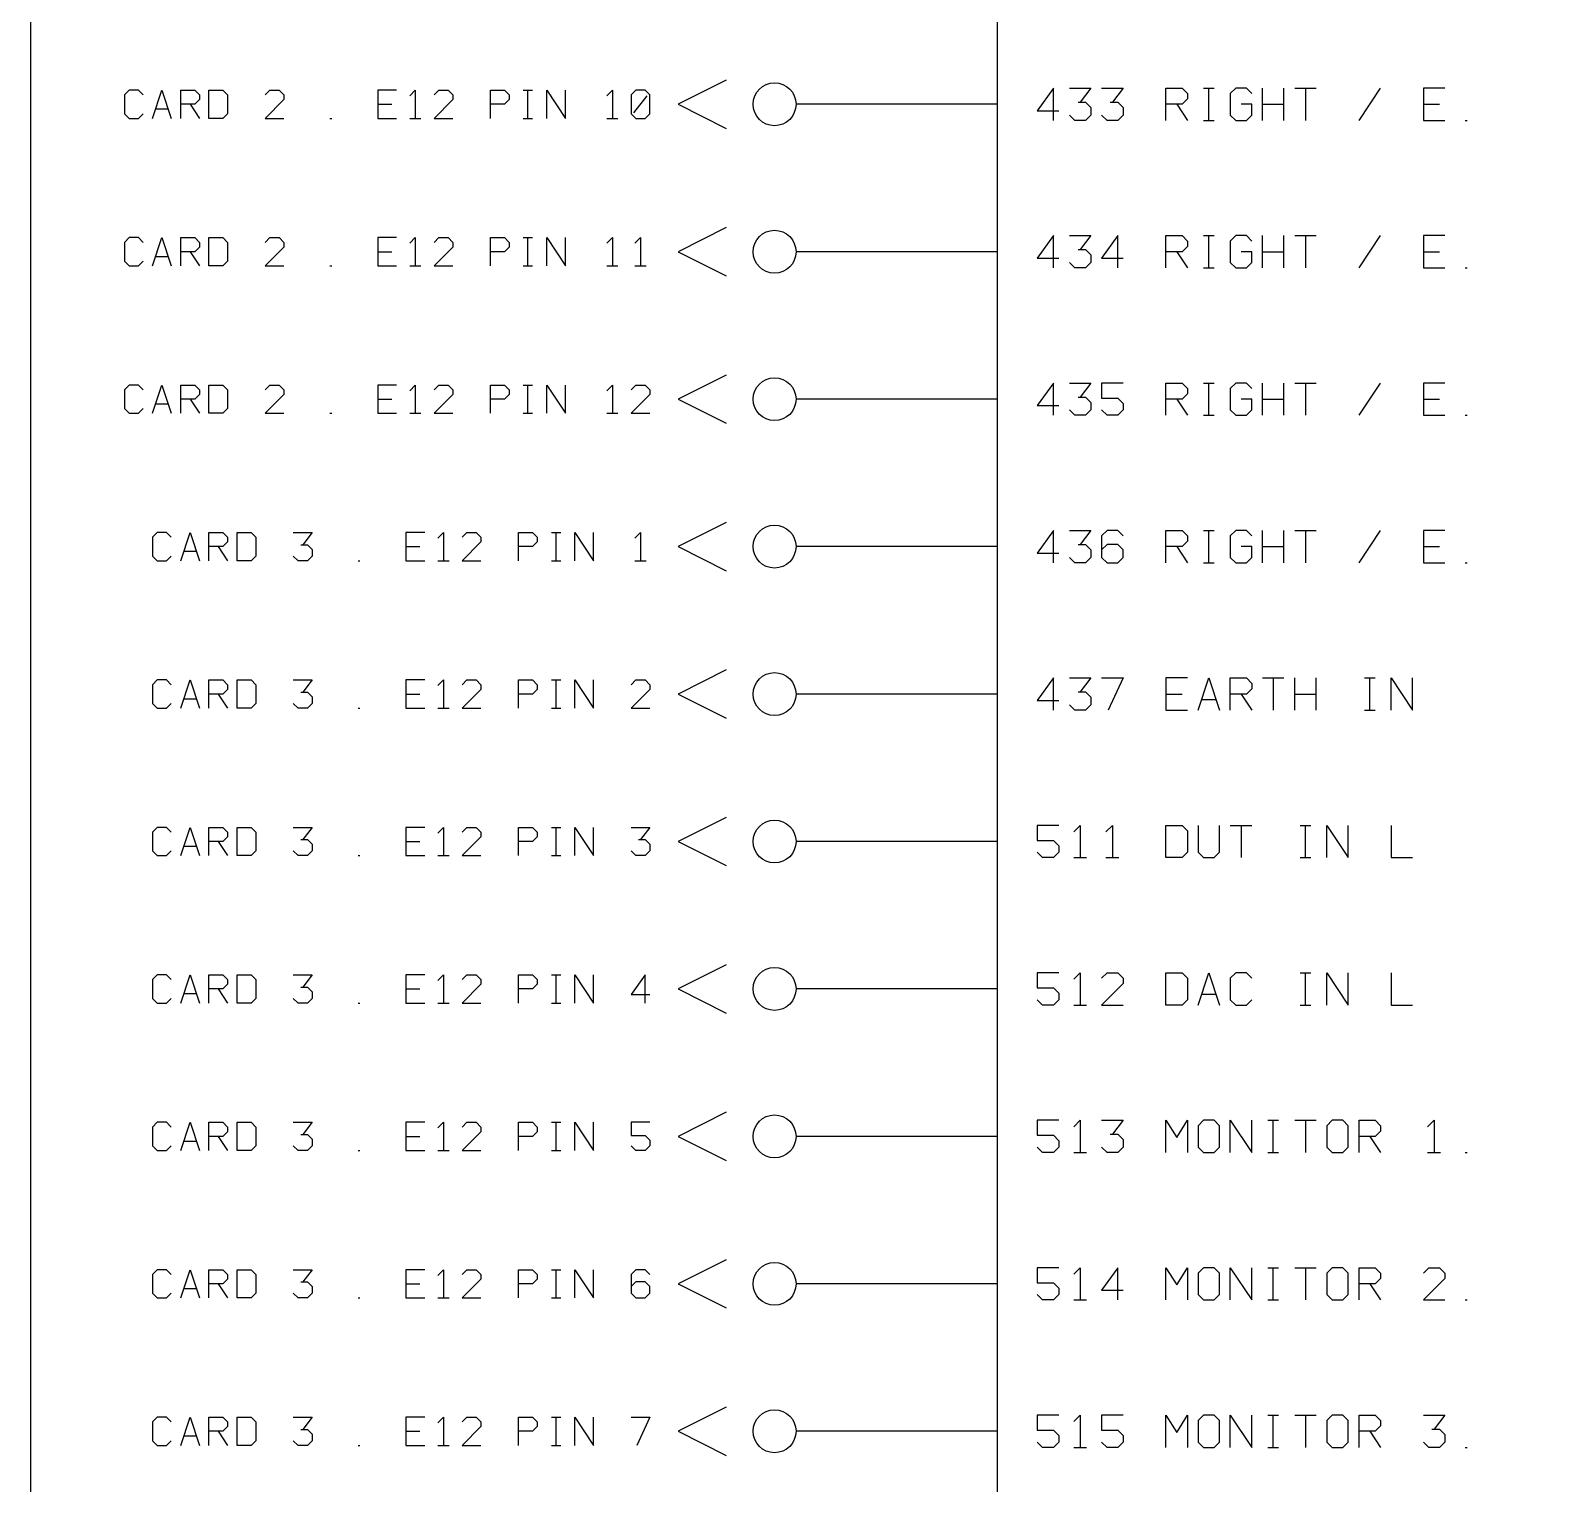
# Model space of a CAD drawing. Header units: millimetres. Extents: x 10 to 2534, y 10 to 1372.
# Drawn here: x 1551.9 to 1666, y 1056.2 to 1164.6 of the extents above; entities that cross this region are included whole.
import ezdxf

# ---------------------------------------------------------------- set-up
doc = ezdxf.new("R2010")
doc.units = ezdxf.units.MM
for name, color, linetype, lineweight in [('DEVICE', 7, 'CONTINUOUS', 25), ('GROUP', 6, 'CONTINUOUS', 25), ('LABEL', 8, 'CONTINUOUS', 25), ('POINT', 4, 'CONTINUOUS', 25), ('PORT_IN', 3, 'CONTINUOUS', 25), ('PORTAL', 2, 'CONTINUOUS', 25)]:
    doc.layers.add(name, color=color, linetype=linetype, lineweight=lineweight)

msp = doc.modelspace()

# ---------------------------------------------------------------- linework, layer by layer
at = {"layer": 'DEVICE'}
msp.add_lwpolyline([(1624, 586.6), (1936, 586.6), (1936, 1308.6), (1624, 1308.6)], close=True, dxfattribs=at)
at = {"layer": 'GROUP'}
msp.add_lwpolyline([(1551.9, 561.8), (2008.1, 561.8), (2008.1, 1327.2), (1551.9, 1327.2)], close=True, dxfattribs=at)
at = {"layer": 'LABEL'}
for points in [[(1628.2, 1157.9), (1628.2, 1160.3), (1627, 1158.62), (1628.6, 1158.62)], [(1629.4, 1160.3), (1631, 1160.3), (1630.2, 1159.26)], [(1631.8, 1160.3), (1633.4, 1160.3), (1632.6, 1159.26)], [(1636.6, 1157.9), (1636.6, 1160.3), (1637.8, 1160.3), (1638.2, 1159.9), (1638.2, 1159.5), (1637.8, 1159.1), (1636.6, 1159.1)], [(1639.4, 1160.3), (1640.2, 1160.3)], [(1639.8, 1157.9), (1639.8, 1160.3)], [(1643, 1159.9), (1642.6, 1160.3), (1641.8, 1160.3), (1641.4, 1159.9), (1641.4, 1158.3), (1641.8, 1157.9), (1642.6, 1157.9), (1643, 1158.3), (1643, 1159.1), (1642.2, 1159.1)], [(1643.8, 1157.9), (1643.8, 1160.3)], [(1645.4, 1157.9), (1645.4, 1160.3)], [(1646.2, 1160.3), (1647.8, 1160.3)], [(1647, 1160.3), (1647, 1157.9)], [(1651, 1157.9), (1652.6, 1160.3)], [(1657.4, 1160.3), (1655.8, 1160.3), (1655.8, 1157.9), (1657.4, 1157.9)], [(1630.04, 1159.26), (1630.6, 1159.26), (1631, 1158.86), (1631, 1158.3), (1630.6, 1157.9), (1629.8, 1157.9), (1629.4, 1158.3)], [(1632.44, 1159.26), (1633, 1159.26), (1633.4, 1158.86), (1633.4, 1158.3), (1633, 1157.9), (1632.2, 1157.9), (1631.8, 1158.3)], [(1637.4, 1159.1), (1638.2, 1157.9)], [(1643.8, 1159.1), (1645.4, 1159.1)], [(1655.8, 1159.1), (1657, 1159.1)], [(1639.4, 1157.9), (1640.2, 1157.9)], [(1658.92, 1157.9), (1659.08, 1157.9)], [(1628.2, 1146.9), (1628.2, 1149.3), (1627, 1147.62), (1628.6, 1147.62)], [(1629.4, 1149.3), (1631, 1149.3), (1630.2, 1148.26)], [(1633, 1146.9), (1633, 1149.3), (1631.8, 1147.62), (1633.4, 1147.62)], [(1636.6, 1146.9), (1636.6, 1149.3), (1637.8, 1149.3), (1638.2, 1148.9), (1638.2, 1148.5), (1637.8, 1148.1), (1636.6, 1148.1)], [(1639.4, 1149.3), (1640.2, 1149.3)], [(1639.8, 1146.9), (1639.8, 1149.3)], [(1643, 1148.9), (1642.6, 1149.3), (1641.8, 1149.3), (1641.4, 1148.9), (1641.4, 1147.3), (1641.8, 1146.9), (1642.6, 1146.9), (1643, 1147.3), (1643, 1148.1), (1642.2, 1148.1)], [(1643.8, 1146.9), (1643.8, 1149.3)], [(1645.4, 1146.9), (1645.4, 1149.3)], [(1646.2, 1149.3), (1647.8, 1149.3)], [(1647, 1149.3), (1647, 1146.9)], [(1651, 1146.9), (1652.6, 1149.3)], [(1657.4, 1149.3), (1655.8, 1149.3), (1655.8, 1146.9), (1657.4, 1146.9)], [(1630.04, 1148.26), (1630.6, 1148.26), (1631, 1147.86), (1631, 1147.3), (1630.6, 1146.9), (1629.8, 1146.9), (1629.4, 1147.3)], [(1637.4, 1148.1), (1638.2, 1146.9)], [(1643.8, 1148.1), (1645.4, 1148.1)], [(1655.8, 1148.1), (1657, 1148.1)], [(1639.4, 1146.9), (1640.2, 1146.9)], [(1658.92, 1146.9), (1659.08, 1146.9)], [(1628.2, 1135.9), (1628.2, 1138.3), (1627, 1136.62), (1628.6, 1136.62)], [(1629.4, 1138.3), (1631, 1138.3), (1630.2, 1137.26)], [(1633.4, 1138.3), (1631.8, 1138.3), (1631.8, 1137.18), (1633, 1137.18), (1633.4, 1136.78), (1633.4, 1136.3), (1633, 1135.9), (1632.2, 1135.9), (1631.8, 1136.3)], [(1636.6, 1135.9), (1636.6, 1138.3), (1637.8, 1138.3), (1638.2, 1137.9), (1638.2, 1137.5), (1637.8, 1137.1), (1636.6, 1137.1)], [(1639.4, 1138.3), (1640.2, 1138.3)], [(1639.8, 1135.9), (1639.8, 1138.3)], [(1643, 1137.9), (1642.6, 1138.3), (1641.8, 1138.3), (1641.4, 1137.9), (1641.4, 1136.3), (1641.8, 1135.9), (1642.6, 1135.9), (1643, 1136.3), (1643, 1137.1), (1642.2, 1137.1)], [(1643.8, 1135.9), (1643.8, 1138.3)], [(1645.4, 1135.9), (1645.4, 1138.3)], [(1646.2, 1138.3), (1647.8, 1138.3)], [(1647, 1138.3), (1647, 1135.9)], [(1651, 1135.9), (1652.6, 1138.3)], [(1657.4, 1138.3), (1655.8, 1138.3), (1655.8, 1135.9), (1657.4, 1135.9)], [(1630.04, 1137.26), (1630.6, 1137.26), (1631, 1136.86), (1631, 1136.3), (1630.6, 1135.9), (1629.8, 1135.9), (1629.4, 1136.3)], [(1637.4, 1137.1), (1638.2, 1135.9)], [(1643.8, 1137.1), (1645.4, 1137.1)], [(1655.8, 1137.1), (1657, 1137.1)], [(1639.4, 1135.9), (1640.2, 1135.9)], [(1658.92, 1135.9), (1659.08, 1135.9)], [(1628.2, 1124.9), (1628.2, 1127.3), (1627, 1125.62), (1628.6, 1125.62)], [(1629.4, 1127.3), (1631, 1127.3), (1630.2, 1126.26)], [(1633.4, 1126.9), (1633, 1127.3), (1632.2, 1127.3), (1631.8, 1126.9), (1631.8, 1125.3), (1632.2, 1124.9), (1633, 1124.9), (1633.4, 1125.3), (1633.4, 1125.86), (1633, 1126.26), (1632.2, 1126.26), (1631.8, 1125.86)], [(1636.6, 1124.9), (1636.6, 1127.3), (1637.8, 1127.3), (1638.2, 1126.9), (1638.2, 1126.5), (1637.8, 1126.1), (1636.6, 1126.1)], [(1639.4, 1127.3), (1640.2, 1127.3)], [(1639.8, 1124.9), (1639.8, 1127.3)], [(1643, 1126.9), (1642.6, 1127.3), (1641.8, 1127.3), (1641.4, 1126.9), (1641.4, 1125.3), (1641.8, 1124.9), (1642.6, 1124.9), (1643, 1125.3), (1643, 1126.1), (1642.2, 1126.1)], [(1643.8, 1124.9), (1643.8, 1127.3)], [(1645.4, 1124.9), (1645.4, 1127.3)], [(1646.2, 1127.3), (1647.8, 1127.3)], [(1647, 1127.3), (1647, 1124.9)], [(1651, 1124.9), (1652.6, 1127.3)], [(1657.4, 1127.3), (1655.8, 1127.3), (1655.8, 1124.9), (1657.4, 1124.9)], [(1630.04, 1126.26), (1630.6, 1126.26), (1631, 1125.86), (1631, 1125.3), (1630.6, 1124.9), (1629.8, 1124.9), (1629.4, 1125.3)], [(1637.4, 1126.1), (1638.2, 1124.9)], [(1643.8, 1126.1), (1645.4, 1126.1)], [(1655.8, 1126.1), (1657, 1126.1)], [(1639.4, 1124.9), (1640.2, 1124.9)], [(1658.92, 1124.9), (1659.08, 1124.9)], [(1628.2, 1113.9), (1628.2, 1116.3), (1627, 1114.62), (1628.6, 1114.62)], [(1629.4, 1116.3), (1631, 1116.3), (1630.2, 1115.26)], [(1631.8, 1116.3), (1633.4, 1116.3), (1632.28, 1113.9)], [(1638.2, 1116.3), (1636.6, 1116.3), (1636.6, 1113.9), (1638.2, 1113.9)], [(1639, 1113.9), (1639.8, 1116.3), (1640.6, 1113.9)], [(1641.4, 1113.9), (1641.4, 1116.3), (1642.6, 1116.3), (1643, 1115.9), (1643, 1115.5), (1642.6, 1115.1), (1641.4, 1115.1)], [(1643.8, 1116.3), (1645.4, 1116.3)], [(1644.6, 1116.3), (1644.6, 1113.9)], [(1646.2, 1113.9), (1646.2, 1116.3)], [(1647.8, 1113.9), (1647.8, 1116.3)], [(1651.4, 1116.3), (1652.2, 1116.3)], [(1651.8, 1113.9), (1651.8, 1116.3)], [(1653.4, 1113.9), (1653.4, 1116.3), (1655, 1113.9), (1655, 1116.3)], [(1630.04, 1115.26), (1630.6, 1115.26), (1631, 1114.86), (1631, 1114.3), (1630.6, 1113.9), (1629.8, 1113.9), (1629.4, 1114.3)], [(1636.6, 1115.1), (1637.8, 1115.1)], [(1639.28, 1114.7), (1640.32, 1114.7)], [(1642.2, 1115.1), (1643, 1113.9)], [(1646.2, 1115.1), (1647.8, 1115.1)], [(1651.4, 1113.9), (1652.2, 1113.9)], [(1628.6, 1105.3), (1627, 1105.3), (1627, 1104.18), (1628.2, 1104.18), (1628.6, 1103.78), (1628.6, 1103.3), (1628.2, 1102.9), (1627.4, 1102.9), (1627, 1103.3)], [(1629.72, 1104.82), (1630.2, 1105.3), (1630.2, 1102.9)], [(1632.12, 1104.82), (1632.6, 1105.3), (1632.6, 1102.9)], [(1636.6, 1102.9), (1636.6, 1105.3), (1637.8, 1105.3), (1638.2, 1104.9), (1638.2, 1103.3), (1637.8, 1102.9), (1636.6, 1102.9)], [(1639, 1105.3), (1639, 1103.3), (1639.4, 1102.9), (1640.2, 1102.9), (1640.6, 1103.3), (1640.6, 1105.3)], [(1641.4, 1105.3), (1643, 1105.3)], [(1642.2, 1105.3), (1642.2, 1102.9)], [(1646.6, 1105.3), (1647.4, 1105.3)], [(1647, 1102.9), (1647, 1105.3)], [(1648.6, 1102.9), (1648.6, 1105.3), (1650.2, 1102.9), (1650.2, 1105.3)], [(1653.4, 1105.3), (1653.4, 1102.9), (1655, 1102.9)], [(1629.72, 1102.9), (1630.68, 1102.9)], [(1632.12, 1102.9), (1633.08, 1102.9)], [(1646.6, 1102.9), (1647.4, 1102.9)], [(1628.6, 1094.3), (1627, 1094.3), (1627, 1093.18), (1628.2, 1093.18), (1628.6, 1092.78), (1628.6, 1092.3), (1628.2, 1091.9), (1627.4, 1091.9), (1627, 1092.3)], [(1629.72, 1093.82), (1630.2, 1094.3), (1630.2, 1091.9)], [(1631.8, 1093.9), (1632.2, 1094.3), (1633, 1094.3), (1633.4, 1093.9), (1633.4, 1093.5), (1631.8, 1091.9), (1633.4, 1091.9)], [(1636.6, 1091.9), (1636.6, 1094.3), (1637.8, 1094.3), (1638.2, 1093.9), (1638.2, 1092.3), (1637.8, 1091.9), (1636.6, 1091.9)], [(1639, 1091.9), (1639.8, 1094.3), (1640.6, 1091.9)], [(1643, 1093.9), (1642.6, 1094.3), (1641.8, 1094.3), (1641.4, 1093.9), (1641.4, 1092.3), (1641.8, 1091.9), (1642.6, 1091.9), (1643, 1092.3)], [(1646.6, 1094.3), (1647.4, 1094.3)], [(1647, 1091.9), (1647, 1094.3)], [(1648.6, 1091.9), (1648.6, 1094.3), (1650.2, 1091.9), (1650.2, 1094.3)], [(1653.4, 1094.3), (1653.4, 1091.9), (1655, 1091.9)], [(1639.28, 1092.7), (1640.32, 1092.7)], [(1629.72, 1091.9), (1630.68, 1091.9)], [(1646.6, 1091.9), (1647.4, 1091.9)], [(1628.6, 1083.3), (1627, 1083.3), (1627, 1082.18), (1628.2, 1082.18), (1628.6, 1081.78), (1628.6, 1081.3), (1628.2, 1080.9), (1627.4, 1080.9), (1627, 1081.3)], [(1629.72, 1082.82), (1630.2, 1083.3), (1630.2, 1080.9)], [(1631.8, 1083.3), (1633.4, 1083.3), (1632.6, 1082.26)], [(1636.6, 1080.9), (1636.6, 1083.3), (1637.4, 1082.02), (1638.2, 1083.3), (1638.2, 1080.9)], [(1639.4, 1080.9), (1640.2, 1080.9), (1640.6, 1081.3), (1640.6, 1082.9), (1640.2, 1083.3), (1639.4, 1083.3), (1639, 1082.9), (1639, 1081.3), (1639.4, 1080.9)], [(1641.4, 1080.9), (1641.4, 1083.3), (1643, 1080.9), (1643, 1083.3)], [(1644.2, 1083.3), (1645, 1083.3)], [(1644.6, 1080.9), (1644.6, 1083.3)], [(1646.2, 1083.3), (1647.8, 1083.3)], [(1647, 1083.3), (1647, 1080.9)], [(1649, 1080.9), (1649.8, 1080.9), (1650.2, 1081.3), (1650.2, 1082.9), (1649.8, 1083.3), (1649, 1083.3), (1648.6, 1082.9), (1648.6, 1081.3), (1649, 1080.9)], [(1651, 1080.9), (1651, 1083.3), (1652.2, 1083.3), (1652.6, 1082.9), (1652.6, 1082.5), (1652.2, 1082.1), (1651, 1082.1)], [(1656.12, 1082.82), (1656.6, 1083.3), (1656.6, 1080.9)], [(1632.44, 1082.26), (1633, 1082.26), (1633.4, 1081.86), (1633.4, 1081.3), (1633, 1080.9), (1632.2, 1080.9), (1631.8, 1081.3)], [(1651.8, 1082.1), (1652.6, 1080.9)], [(1629.72, 1080.9), (1630.68, 1080.9)], [(1644.2, 1080.9), (1645, 1080.9)], [(1656.12, 1080.9), (1657.08, 1080.9)], [(1658.92, 1080.9), (1659.08, 1080.9)], [(1628.6, 1072.3), (1627, 1072.3), (1627, 1071.18), (1628.2, 1071.18), (1628.6, 1070.78), (1628.6, 1070.3), (1628.2, 1069.9), (1627.4, 1069.9), (1627, 1070.3)], [(1629.72, 1071.82), (1630.2, 1072.3), (1630.2, 1069.9)], [(1633, 1069.9), (1633, 1072.3), (1631.8, 1070.62), (1633.4, 1070.62)], [(1636.6, 1069.9), (1636.6, 1072.3), (1637.4, 1071.02), (1638.2, 1072.3), (1638.2, 1069.9)], [(1639.4, 1069.9), (1640.2, 1069.9), (1640.6, 1070.3), (1640.6, 1071.9), (1640.2, 1072.3), (1639.4, 1072.3), (1639, 1071.9), (1639, 1070.3), (1639.4, 1069.9)], [(1641.4, 1069.9), (1641.4, 1072.3), (1643, 1069.9), (1643, 1072.3)], [(1644.2, 1072.3), (1645, 1072.3)], [(1644.6, 1069.9), (1644.6, 1072.3)], [(1646.2, 1072.3), (1647.8, 1072.3)], [(1647, 1072.3), (1647, 1069.9)], [(1649, 1069.9), (1649.8, 1069.9), (1650.2, 1070.3), (1650.2, 1071.9), (1649.8, 1072.3), (1649, 1072.3), (1648.6, 1071.9), (1648.6, 1070.3), (1649, 1069.9)], [(1651, 1069.9), (1651, 1072.3), (1652.2, 1072.3), (1652.6, 1071.9), (1652.6, 1071.5), (1652.2, 1071.1), (1651, 1071.1)], [(1655.8, 1071.9), (1656.2, 1072.3), (1657, 1072.3), (1657.4, 1071.9), (1657.4, 1071.5), (1655.8, 1069.9), (1657.4, 1069.9)], [(1651.8, 1071.1), (1652.6, 1069.9)], [(1629.72, 1069.9), (1630.68, 1069.9)], [(1644.2, 1069.9), (1645, 1069.9)], [(1658.92, 1069.9), (1659.08, 1069.9)], [(1628.6, 1061.3), (1627, 1061.3), (1627, 1060.18), (1628.2, 1060.18), (1628.6, 1059.78), (1628.6, 1059.3), (1628.2, 1058.9), (1627.4, 1058.9), (1627, 1059.3)], [(1629.72, 1060.82), (1630.2, 1061.3), (1630.2, 1058.9)], [(1633.4, 1061.3), (1631.8, 1061.3), (1631.8, 1060.18), (1633, 1060.18), (1633.4, 1059.78), (1633.4, 1059.3), (1633, 1058.9), (1632.2, 1058.9), (1631.8, 1059.3)], [(1636.6, 1058.9), (1636.6, 1061.3), (1637.4, 1060.02), (1638.2, 1061.3), (1638.2, 1058.9)], [(1639.4, 1058.9), (1640.2, 1058.9), (1640.6, 1059.3), (1640.6, 1060.9), (1640.2, 1061.3), (1639.4, 1061.3), (1639, 1060.9), (1639, 1059.3), (1639.4, 1058.9)], [(1641.4, 1058.9), (1641.4, 1061.3), (1643, 1058.9), (1643, 1061.3)], [(1644.2, 1061.3), (1645, 1061.3)], [(1644.6, 1058.9), (1644.6, 1061.3)], [(1646.2, 1061.3), (1647.8, 1061.3)], [(1647, 1061.3), (1647, 1058.9)], [(1649, 1058.9), (1649.8, 1058.9), (1650.2, 1059.3), (1650.2, 1060.9), (1649.8, 1061.3), (1649, 1061.3), (1648.6, 1060.9), (1648.6, 1059.3), (1649, 1058.9)], [(1651, 1058.9), (1651, 1061.3), (1652.2, 1061.3), (1652.6, 1060.9), (1652.6, 1060.5), (1652.2, 1060.1), (1651, 1060.1)], [(1655.8, 1061.3), (1657.4, 1061.3), (1656.6, 1060.26)], [(1651.8, 1060.1), (1652.6, 1058.9)], [(1656.44, 1060.26), (1657, 1060.26), (1657.4, 1059.86), (1657.4, 1059.3), (1657, 1058.9), (1656.2, 1058.9), (1655.8, 1059.3)], [(1629.72, 1058.9), (1630.68, 1058.9)], [(1644.2, 1058.9), (1645, 1058.9)], [(1658.92, 1058.9), (1659.08, 1058.9)]]:
    msp.add_lwpolyline(points, dxfattribs=at)
at = {"layer": 'POINT'}
for centre in [(1607.4, 1159.1), (1607.4, 1148.1), (1607.4, 1137.1), (1607.4, 1126.1), (1607.4, 1115.1), (1607.4, 1104.1), (1607.4, 1093.1), (1607.4, 1082.1), (1607.4, 1071.1), (1607.4, 1060.1)]:
    msp.add_circle(centre, 1.6, dxfattribs=at)
at = {"layer": 'PORT_IN'}
for p, q in [((1624, 1159.1), (1609, 1159.1)), ((1624, 1148.1), (1609, 1148.1)), ((1624, 1137.1), (1609, 1137.1)), ((1624, 1126.1), (1609, 1126.1)), ((1624, 1115.1), (1609, 1115.1)), ((1624, 1104.1), (1609, 1104.1)), ((1624, 1093.1), (1609, 1093.1)), ((1624, 1082.1), (1609, 1082.1)), ((1624, 1071.1), (1609, 1071.1)), ((1624, 1060.1), (1609, 1060.1))]:
    msp.add_line(p, q, dxfattribs=at)
at = {"layer": 'PORTAL'}
for points in [[(1560.3, 1159.8), (1559.95, 1160.15), (1559.25, 1160.15), (1558.9, 1159.8), (1558.9, 1158.4), (1559.25, 1158.05), (1559.95, 1158.05), (1560.3, 1158.4)], [(1561, 1158.05), (1561.7, 1160.15), (1562.4, 1158.05)], [(1563.1, 1158.05), (1563.1, 1160.15), (1564.15, 1160.15), (1564.5, 1159.8), (1564.5, 1159.45), (1564.15, 1159.1), (1563.1, 1159.1)], [(1565.2, 1158.05), (1565.2, 1160.15), (1566.25, 1160.15), (1566.6, 1159.8), (1566.6, 1158.4), (1566.25, 1158.05), (1565.2, 1158.05)], [(1569.4, 1159.8), (1569.75, 1160.15), (1570.45, 1160.15), (1570.8, 1159.8), (1570.8, 1159.45), (1569.4, 1158.05), (1570.8, 1158.05)], [(1579.2, 1160.15), (1577.8, 1160.15), (1577.8, 1158.05), (1579.2, 1158.05)], [(1580.18, 1159.73), (1580.6, 1160.15), (1580.6, 1158.05)], [(1582, 1159.8), (1582.35, 1160.15), (1583.05, 1160.15), (1583.4, 1159.8), (1583.4, 1159.45), (1582, 1158.05), (1583.4, 1158.05)], [(1586.2, 1158.05), (1586.2, 1160.15), (1587.25, 1160.15), (1587.6, 1159.8), (1587.6, 1159.45), (1587.25, 1159.1), (1586.2, 1159.1)], [(1588.65, 1160.15), (1589.35, 1160.15)], [(1589, 1158.05), (1589, 1160.15)], [(1590.4, 1158.05), (1590.4, 1160.15), (1591.8, 1158.05), (1591.8, 1160.15)], [(1594.88, 1159.73), (1595.3, 1160.15), (1595.3, 1158.05)], [(1597.05, 1158.05), (1597.75, 1158.05), (1598.1, 1158.4), (1598.1, 1159.8), (1597.75, 1160.15), (1597.05, 1160.15), (1596.7, 1159.8), (1596.7, 1158.4), (1597.05, 1158.05)], [(1603.8, 1160.9), (1600.2, 1159.1), (1603.8, 1157.3)], [(1561.245, 1158.75), (1562.155, 1158.75)], [(1563.8, 1159.1), (1564.5, 1158.05)], [(1577.8, 1159.1), (1578.85, 1159.1)], [(1596.91, 1158.47), (1597.89, 1159.73)], [(1574.23, 1158.05), (1574.37, 1158.05)], [(1580.18, 1158.05), (1581.02, 1158.05)], [(1588.65, 1158.05), (1589.35, 1158.05)], [(1594.88, 1158.05), (1595.72, 1158.05)], [(1603.8, 1149.9), (1600.2, 1148.1), (1603.8, 1146.3)], [(1560.3, 1148.8), (1559.95, 1149.15), (1559.25, 1149.15), (1558.9, 1148.8), (1558.9, 1147.4), (1559.25, 1147.05), (1559.95, 1147.05), (1560.3, 1147.4)], [(1561, 1147.05), (1561.7, 1149.15), (1562.4, 1147.05)], [(1563.1, 1147.05), (1563.1, 1149.15), (1564.15, 1149.15), (1564.5, 1148.8), (1564.5, 1148.45), (1564.15, 1148.1), (1563.1, 1148.1)], [(1565.2, 1147.05), (1565.2, 1149.15), (1566.25, 1149.15), (1566.6, 1148.8), (1566.6, 1147.4), (1566.25, 1147.05), (1565.2, 1147.05)], [(1569.4, 1148.8), (1569.75, 1149.15), (1570.45, 1149.15), (1570.8, 1148.8), (1570.8, 1148.45), (1569.4, 1147.05), (1570.8, 1147.05)], [(1579.2, 1149.15), (1577.8, 1149.15), (1577.8, 1147.05), (1579.2, 1147.05)], [(1580.18, 1148.73), (1580.6, 1149.15), (1580.6, 1147.05)], [(1582, 1148.8), (1582.35, 1149.15), (1583.05, 1149.15), (1583.4, 1148.8), (1583.4, 1148.45), (1582, 1147.05), (1583.4, 1147.05)], [(1586.2, 1147.05), (1586.2, 1149.15), (1587.25, 1149.15), (1587.6, 1148.8), (1587.6, 1148.45), (1587.25, 1148.1), (1586.2, 1148.1)], [(1588.65, 1149.15), (1589.35, 1149.15)], [(1589, 1147.05), (1589, 1149.15)], [(1590.4, 1147.05), (1590.4, 1149.15), (1591.8, 1147.05), (1591.8, 1149.15)], [(1594.88, 1148.73), (1595.3, 1149.15), (1595.3, 1147.05)], [(1596.98, 1148.73), (1597.4, 1149.15), (1597.4, 1147.05)], [(1561.245, 1147.75), (1562.155, 1147.75)], [(1563.8, 1148.1), (1564.5, 1147.05)], [(1577.8, 1148.1), (1578.85, 1148.1)], [(1574.23, 1147.05), (1574.37, 1147.05)], [(1580.18, 1147.05), (1581.02, 1147.05)], [(1588.65, 1147.05), (1589.35, 1147.05)], [(1594.88, 1147.05), (1595.72, 1147.05)], [(1596.98, 1147.05), (1597.82, 1147.05)], [(1603.8, 1138.9), (1600.2, 1137.1), (1603.8, 1135.3)], [(1560.3, 1137.8), (1559.95, 1138.15), (1559.25, 1138.15), (1558.9, 1137.8), (1558.9, 1136.4), (1559.25, 1136.05), (1559.95, 1136.05), (1560.3, 1136.4)], [(1561, 1136.05), (1561.7, 1138.15), (1562.4, 1136.05)], [(1563.1, 1136.05), (1563.1, 1138.15), (1564.15, 1138.15), (1564.5, 1137.8), (1564.5, 1137.45), (1564.15, 1137.1), (1563.1, 1137.1)], [(1563.8, 1137.1), (1564.5, 1136.05)], [(1565.2, 1136.05), (1565.2, 1138.15), (1566.25, 1138.15), (1566.6, 1137.8), (1566.6, 1136.4), (1566.25, 1136.05), (1565.2, 1136.05)], [(1569.4, 1137.8), (1569.75, 1138.15), (1570.45, 1138.15), (1570.8, 1137.8), (1570.8, 1137.45), (1569.4, 1136.05), (1570.8, 1136.05)], [(1579.2, 1138.15), (1577.8, 1138.15), (1577.8, 1136.05), (1579.2, 1136.05)], [(1577.8, 1137.1), (1578.85, 1137.1)], [(1580.18, 1137.73), (1580.6, 1138.15), (1580.6, 1136.05)], [(1582, 1137.8), (1582.35, 1138.15), (1583.05, 1138.15), (1583.4, 1137.8), (1583.4, 1137.45), (1582, 1136.05), (1583.4, 1136.05)], [(1586.2, 1136.05), (1586.2, 1138.15), (1587.25, 1138.15), (1587.6, 1137.8), (1587.6, 1137.45), (1587.25, 1137.1), (1586.2, 1137.1)], [(1588.65, 1138.15), (1589.35, 1138.15)], [(1589, 1136.05), (1589, 1138.15)], [(1590.4, 1136.05), (1590.4, 1138.15), (1591.8, 1136.05), (1591.8, 1138.15)], [(1594.88, 1137.73), (1595.3, 1138.15), (1595.3, 1136.05)], [(1596.7, 1137.8), (1597.05, 1138.15), (1597.75, 1138.15), (1598.1, 1137.8), (1598.1, 1137.45), (1596.7, 1136.05), (1598.1, 1136.05)], [(1561.245, 1136.75), (1562.155, 1136.75)], [(1574.23, 1136.05), (1574.37, 1136.05)], [(1580.18, 1136.05), (1581.02, 1136.05)], [(1588.65, 1136.05), (1589.35, 1136.05)], [(1594.88, 1136.05), (1595.72, 1136.05)], [(1562.4, 1126.8), (1562.05, 1127.15), (1561.35, 1127.15), (1561, 1126.8), (1561, 1125.4), (1561.35, 1125.05), (1562.05, 1125.05), (1562.4, 1125.4)], [(1563.1, 1125.05), (1563.8, 1127.15), (1564.5, 1125.05)], [(1565.2, 1125.05), (1565.2, 1127.15), (1566.25, 1127.15), (1566.6, 1126.8), (1566.6, 1126.45), (1566.25, 1126.1), (1565.2, 1126.1)], [(1567.3, 1125.05), (1567.3, 1127.15), (1568.35, 1127.15), (1568.7, 1126.8), (1568.7, 1125.4), (1568.35, 1125.05), (1567.3, 1125.05)], [(1571.5, 1127.15), (1572.9, 1127.15), (1572.2, 1126.24)], [(1581.3, 1127.15), (1579.9, 1127.15), (1579.9, 1125.05), (1581.3, 1125.05)], [(1582.28, 1126.73), (1582.7, 1127.15), (1582.7, 1125.05)], [(1584.1, 1126.8), (1584.45, 1127.15), (1585.15, 1127.15), (1585.5, 1126.8), (1585.5, 1126.45), (1584.1, 1125.05), (1585.5, 1125.05)], [(1588.3, 1125.05), (1588.3, 1127.15), (1589.35, 1127.15), (1589.7, 1126.8), (1589.7, 1126.45), (1589.35, 1126.1), (1588.3, 1126.1)], [(1590.75, 1127.15), (1591.45, 1127.15)], [(1591.1, 1125.05), (1591.1, 1127.15)], [(1592.5, 1125.05), (1592.5, 1127.15), (1593.9, 1125.05), (1593.9, 1127.15)], [(1596.98, 1126.73), (1597.4, 1127.15), (1597.4, 1125.05)], [(1603.8, 1127.9), (1600.2, 1126.1), (1603.8, 1124.3)], [(1563.345, 1125.75), (1564.255, 1125.75)], [(1565.9, 1126.1), (1566.6, 1125.05)], [(1572.06, 1126.24), (1572.55, 1126.24), (1572.9, 1125.89), (1572.9, 1125.4), (1572.55, 1125.05), (1571.85, 1125.05), (1571.5, 1125.4)], [(1579.9, 1126.1), (1580.95, 1126.1)], [(1576.33, 1125.05), (1576.47, 1125.05)], [(1582.28, 1125.05), (1583.12, 1125.05)], [(1590.75, 1125.05), (1591.45, 1125.05)], [(1596.98, 1125.05), (1597.82, 1125.05)], [(1603.8, 1116.9), (1600.2, 1115.1), (1603.8, 1113.3)], [(1562.4, 1115.8), (1562.05, 1116.15), (1561.35, 1116.15), (1561, 1115.8), (1561, 1114.4), (1561.35, 1114.05), (1562.05, 1114.05), (1562.4, 1114.4)], [(1563.1, 1114.05), (1563.8, 1116.15), (1564.5, 1114.05)], [(1565.2, 1114.05), (1565.2, 1116.15), (1566.25, 1116.15), (1566.6, 1115.8), (1566.6, 1115.45), (1566.25, 1115.1), (1565.2, 1115.1)], [(1567.3, 1114.05), (1567.3, 1116.15), (1568.35, 1116.15), (1568.7, 1115.8), (1568.7, 1114.4), (1568.35, 1114.05), (1567.3, 1114.05)], [(1571.5, 1116.15), (1572.9, 1116.15), (1572.2, 1115.24)], [(1581.3, 1116.15), (1579.9, 1116.15), (1579.9, 1114.05), (1581.3, 1114.05)], [(1582.28, 1115.73), (1582.7, 1116.15), (1582.7, 1114.05)], [(1584.1, 1115.8), (1584.45, 1116.15), (1585.15, 1116.15), (1585.5, 1115.8), (1585.5, 1115.45), (1584.1, 1114.05), (1585.5, 1114.05)], [(1588.3, 1114.05), (1588.3, 1116.15), (1589.35, 1116.15), (1589.7, 1115.8), (1589.7, 1115.45), (1589.35, 1115.1), (1588.3, 1115.1)], [(1590.75, 1116.15), (1591.45, 1116.15)], [(1591.1, 1114.05), (1591.1, 1116.15)], [(1592.5, 1114.05), (1592.5, 1116.15), (1593.9, 1114.05), (1593.9, 1116.15)], [(1596.7, 1115.8), (1597.05, 1116.15), (1597.75, 1116.15), (1598.1, 1115.8), (1598.1, 1115.45), (1596.7, 1114.05), (1598.1, 1114.05)], [(1563.345, 1114.75), (1564.255, 1114.75)], [(1565.9, 1115.1), (1566.6, 1114.05)], [(1572.06, 1115.24), (1572.55, 1115.24), (1572.9, 1114.89), (1572.9, 1114.4), (1572.55, 1114.05), (1571.85, 1114.05), (1571.5, 1114.4)], [(1579.9, 1115.1), (1580.95, 1115.1)], [(1576.33, 1114.05), (1576.47, 1114.05)], [(1582.28, 1114.05), (1583.12, 1114.05)], [(1590.75, 1114.05), (1591.45, 1114.05)], [(1562.4, 1104.8), (1562.05, 1105.15), (1561.35, 1105.15), (1561, 1104.8), (1561, 1103.4), (1561.35, 1103.05), (1562.05, 1103.05), (1562.4, 1103.4)], [(1563.1, 1103.05), (1563.8, 1105.15), (1564.5, 1103.05)], [(1565.2, 1103.05), (1565.2, 1105.15), (1566.25, 1105.15), (1566.6, 1104.8), (1566.6, 1104.45), (1566.25, 1104.1), (1565.2, 1104.1)], [(1567.3, 1103.05), (1567.3, 1105.15), (1568.35, 1105.15), (1568.7, 1104.8), (1568.7, 1103.4), (1568.35, 1103.05), (1567.3, 1103.05)], [(1571.5, 1105.15), (1572.9, 1105.15), (1572.2, 1104.24)], [(1581.3, 1105.15), (1579.9, 1105.15), (1579.9, 1103.05), (1581.3, 1103.05)], [(1582.28, 1104.73), (1582.7, 1105.15), (1582.7, 1103.05)], [(1584.1, 1104.8), (1584.45, 1105.15), (1585.15, 1105.15), (1585.5, 1104.8), (1585.5, 1104.45), (1584.1, 1103.05), (1585.5, 1103.05)], [(1588.3, 1103.05), (1588.3, 1105.15), (1589.35, 1105.15), (1589.7, 1104.8), (1589.7, 1104.45), (1589.35, 1104.1), (1588.3, 1104.1)], [(1590.75, 1105.15), (1591.45, 1105.15)], [(1591.1, 1103.05), (1591.1, 1105.15)], [(1592.5, 1103.05), (1592.5, 1105.15), (1593.9, 1103.05), (1593.9, 1105.15)], [(1596.7, 1105.15), (1598.1, 1105.15), (1597.4, 1104.24)], [(1603.8, 1105.9), (1600.2, 1104.1), (1603.8, 1102.3)], [(1565.9, 1104.1), (1566.6, 1103.05)], [(1572.06, 1104.24), (1572.55, 1104.24), (1572.9, 1103.89), (1572.9, 1103.4), (1572.55, 1103.05), (1571.85, 1103.05), (1571.5, 1103.4)], [(1579.9, 1104.1), (1580.95, 1104.1)], [(1597.26, 1104.24), (1597.75, 1104.24), (1598.1, 1103.89), (1598.1, 1103.4), (1597.75, 1103.05), (1597.05, 1103.05), (1596.7, 1103.4)], [(1563.345, 1103.75), (1564.255, 1103.75)], [(1576.33, 1103.05), (1576.47, 1103.05)], [(1582.28, 1103.05), (1583.12, 1103.05)], [(1590.75, 1103.05), (1591.45, 1103.05)], [(1603.8, 1094.9), (1600.2, 1093.1), (1603.8, 1091.3)], [(1562.4, 1093.8), (1562.05, 1094.15), (1561.35, 1094.15), (1561, 1093.8), (1561, 1092.4), (1561.35, 1092.05), (1562.05, 1092.05), (1562.4, 1092.4)], [(1563.1, 1092.05), (1563.8, 1094.15), (1564.5, 1092.05)], [(1565.2, 1092.05), (1565.2, 1094.15), (1566.25, 1094.15), (1566.6, 1093.8), (1566.6, 1093.45), (1566.25, 1093.1), (1565.2, 1093.1)], [(1567.3, 1092.05), (1567.3, 1094.15), (1568.35, 1094.15), (1568.7, 1093.8), (1568.7, 1092.4), (1568.35, 1092.05), (1567.3, 1092.05)], [(1571.5, 1094.15), (1572.9, 1094.15), (1572.2, 1093.24)], [(1581.3, 1094.15), (1579.9, 1094.15), (1579.9, 1092.05), (1581.3, 1092.05)], [(1582.28, 1093.73), (1582.7, 1094.15), (1582.7, 1092.05)], [(1584.1, 1093.8), (1584.45, 1094.15), (1585.15, 1094.15), (1585.5, 1093.8), (1585.5, 1093.45), (1584.1, 1092.05), (1585.5, 1092.05)], [(1588.3, 1092.05), (1588.3, 1094.15), (1589.35, 1094.15), (1589.7, 1093.8), (1589.7, 1093.45), (1589.35, 1093.1), (1588.3, 1093.1)], [(1590.75, 1094.15), (1591.45, 1094.15)], [(1591.1, 1092.05), (1591.1, 1094.15)], [(1592.5, 1092.05), (1592.5, 1094.15), (1593.9, 1092.05), (1593.9, 1094.15)], [(1597.75, 1092.05), (1597.75, 1094.15), (1596.7, 1092.68), (1598.1, 1092.68)], [(1563.345, 1092.75), (1564.255, 1092.75)], [(1565.9, 1093.1), (1566.6, 1092.05)], [(1572.06, 1093.24), (1572.55, 1093.24), (1572.9, 1092.89), (1572.9, 1092.4), (1572.55, 1092.05), (1571.85, 1092.05), (1571.5, 1092.4)], [(1579.9, 1093.1), (1580.95, 1093.1)], [(1576.33, 1092.05), (1576.47, 1092.05)], [(1582.28, 1092.05), (1583.12, 1092.05)], [(1590.75, 1092.05), (1591.45, 1092.05)], [(1603.8, 1083.9), (1600.2, 1082.1), (1603.8, 1080.3)], [(1562.4, 1082.8), (1562.05, 1083.15), (1561.35, 1083.15), (1561, 1082.8), (1561, 1081.4), (1561.35, 1081.05), (1562.05, 1081.05), (1562.4, 1081.4)], [(1563.1, 1081.05), (1563.8, 1083.15), (1564.5, 1081.05)], [(1565.2, 1081.05), (1565.2, 1083.15), (1566.25, 1083.15), (1566.6, 1082.8), (1566.6, 1082.45), (1566.25, 1082.1), (1565.2, 1082.1)], [(1567.3, 1081.05), (1567.3, 1083.15), (1568.35, 1083.15), (1568.7, 1082.8), (1568.7, 1081.4), (1568.35, 1081.05), (1567.3, 1081.05)], [(1571.5, 1083.15), (1572.9, 1083.15), (1572.2, 1082.24)], [(1581.3, 1083.15), (1579.9, 1083.15), (1579.9, 1081.05), (1581.3, 1081.05)], [(1582.28, 1082.73), (1582.7, 1083.15), (1582.7, 1081.05)], [(1584.1, 1082.8), (1584.45, 1083.15), (1585.15, 1083.15), (1585.5, 1082.8), (1585.5, 1082.45), (1584.1, 1081.05), (1585.5, 1081.05)], [(1588.3, 1081.05), (1588.3, 1083.15), (1589.35, 1083.15), (1589.7, 1082.8), (1589.7, 1082.45), (1589.35, 1082.1), (1588.3, 1082.1)], [(1590.75, 1083.15), (1591.45, 1083.15)], [(1591.1, 1081.05), (1591.1, 1083.15)], [(1592.5, 1081.05), (1592.5, 1083.15), (1593.9, 1081.05), (1593.9, 1083.15)], [(1598.1, 1083.15), (1596.7, 1083.15), (1596.7, 1082.17), (1597.75, 1082.17), (1598.1, 1081.82), (1598.1, 1081.4), (1597.75, 1081.05), (1597.05, 1081.05), (1596.7, 1081.4)], [(1563.345, 1081.75), (1564.255, 1081.75)], [(1565.9, 1082.1), (1566.6, 1081.05)], [(1572.06, 1082.24), (1572.55, 1082.24), (1572.9, 1081.89), (1572.9, 1081.4), (1572.55, 1081.05), (1571.85, 1081.05), (1571.5, 1081.4)], [(1579.9, 1082.1), (1580.95, 1082.1)], [(1576.33, 1081.05), (1576.47, 1081.05)], [(1582.28, 1081.05), (1583.12, 1081.05)], [(1590.75, 1081.05), (1591.45, 1081.05)], [(1562.4, 1071.8), (1562.05, 1072.15), (1561.35, 1072.15), (1561, 1071.8), (1561, 1070.4), (1561.35, 1070.05), (1562.05, 1070.05), (1562.4, 1070.4)], [(1563.1, 1070.05), (1563.8, 1072.15), (1564.5, 1070.05)], [(1565.2, 1070.05), (1565.2, 1072.15), (1566.25, 1072.15), (1566.6, 1071.8), (1566.6, 1071.45), (1566.25, 1071.1), (1565.2, 1071.1)], [(1567.3, 1070.05), (1567.3, 1072.15), (1568.35, 1072.15), (1568.7, 1071.8), (1568.7, 1070.4), (1568.35, 1070.05), (1567.3, 1070.05)], [(1571.5, 1072.15), (1572.9, 1072.15), (1572.2, 1071.24)], [(1581.3, 1072.15), (1579.9, 1072.15), (1579.9, 1070.05), (1581.3, 1070.05)], [(1582.28, 1071.73), (1582.7, 1072.15), (1582.7, 1070.05)], [(1584.1, 1071.8), (1584.45, 1072.15), (1585.15, 1072.15), (1585.5, 1071.8), (1585.5, 1071.45), (1584.1, 1070.05), (1585.5, 1070.05)], [(1588.3, 1070.05), (1588.3, 1072.15), (1589.35, 1072.15), (1589.7, 1071.8), (1589.7, 1071.45), (1589.35, 1071.1), (1588.3, 1071.1)], [(1590.75, 1072.15), (1591.45, 1072.15)], [(1591.1, 1070.05), (1591.1, 1072.15)], [(1592.5, 1070.05), (1592.5, 1072.15), (1593.9, 1070.05), (1593.9, 1072.15)], [(1598.1, 1071.8), (1597.75, 1072.15), (1597.05, 1072.15), (1596.7, 1071.8), (1596.7, 1070.4), (1597.05, 1070.05), (1597.75, 1070.05), (1598.1, 1070.4), (1598.1, 1070.89), (1597.75, 1071.24), (1597.05, 1071.24), (1596.7, 1070.89)], [(1603.8, 1072.9), (1600.2, 1071.1), (1603.8, 1069.3)], [(1565.9, 1071.1), (1566.6, 1070.05)], [(1572.06, 1071.24), (1572.55, 1071.24), (1572.9, 1070.89), (1572.9, 1070.4), (1572.55, 1070.05), (1571.85, 1070.05), (1571.5, 1070.4)], [(1579.9, 1071.1), (1580.95, 1071.1)], [(1563.345, 1070.75), (1564.255, 1070.75)], [(1576.33, 1070.05), (1576.47, 1070.05)], [(1582.28, 1070.05), (1583.12, 1070.05)], [(1590.75, 1070.05), (1591.45, 1070.05)], [(1603.8, 1061.9), (1600.2, 1060.1), (1603.8, 1058.3)], [(1562.4, 1060.8), (1562.05, 1061.15), (1561.35, 1061.15), (1561, 1060.8), (1561, 1059.4), (1561.35, 1059.05), (1562.05, 1059.05), (1562.4, 1059.4)], [(1563.1, 1059.05), (1563.8, 1061.15), (1564.5, 1059.05)], [(1565.2, 1059.05), (1565.2, 1061.15), (1566.25, 1061.15), (1566.6, 1060.8), (1566.6, 1060.45), (1566.25, 1060.1), (1565.2, 1060.1)], [(1567.3, 1059.05), (1567.3, 1061.15), (1568.35, 1061.15), (1568.7, 1060.8), (1568.7, 1059.4), (1568.35, 1059.05), (1567.3, 1059.05)], [(1571.5, 1061.15), (1572.9, 1061.15), (1572.2, 1060.24)], [(1581.3, 1061.15), (1579.9, 1061.15), (1579.9, 1059.05), (1581.3, 1059.05)], [(1582.28, 1060.73), (1582.7, 1061.15), (1582.7, 1059.05)], [(1584.1, 1060.8), (1584.45, 1061.15), (1585.15, 1061.15), (1585.5, 1060.8), (1585.5, 1060.45), (1584.1, 1059.05), (1585.5, 1059.05)], [(1588.3, 1059.05), (1588.3, 1061.15), (1589.35, 1061.15), (1589.7, 1060.8), (1589.7, 1060.45), (1589.35, 1060.1), (1588.3, 1060.1)], [(1590.75, 1061.15), (1591.45, 1061.15)], [(1591.1, 1059.05), (1591.1, 1061.15)], [(1592.5, 1059.05), (1592.5, 1061.15), (1593.9, 1059.05), (1593.9, 1061.15)], [(1596.7, 1061.15), (1598.1, 1061.15), (1597.12, 1059.05)], [(1563.345, 1059.75), (1564.255, 1059.75)], [(1565.9, 1060.1), (1566.6, 1059.05)], [(1572.06, 1060.24), (1572.55, 1060.24), (1572.9, 1059.89), (1572.9, 1059.4), (1572.55, 1059.05), (1571.85, 1059.05), (1571.5, 1059.4)], [(1579.9, 1060.1), (1580.95, 1060.1)], [(1576.33, 1059.05), (1576.47, 1059.05)], [(1582.28, 1059.05), (1583.12, 1059.05)], [(1590.75, 1059.05), (1591.45, 1059.05)]]:
    msp.add_lwpolyline(points, dxfattribs=at)

doc.saveas('drawing.dxf')
